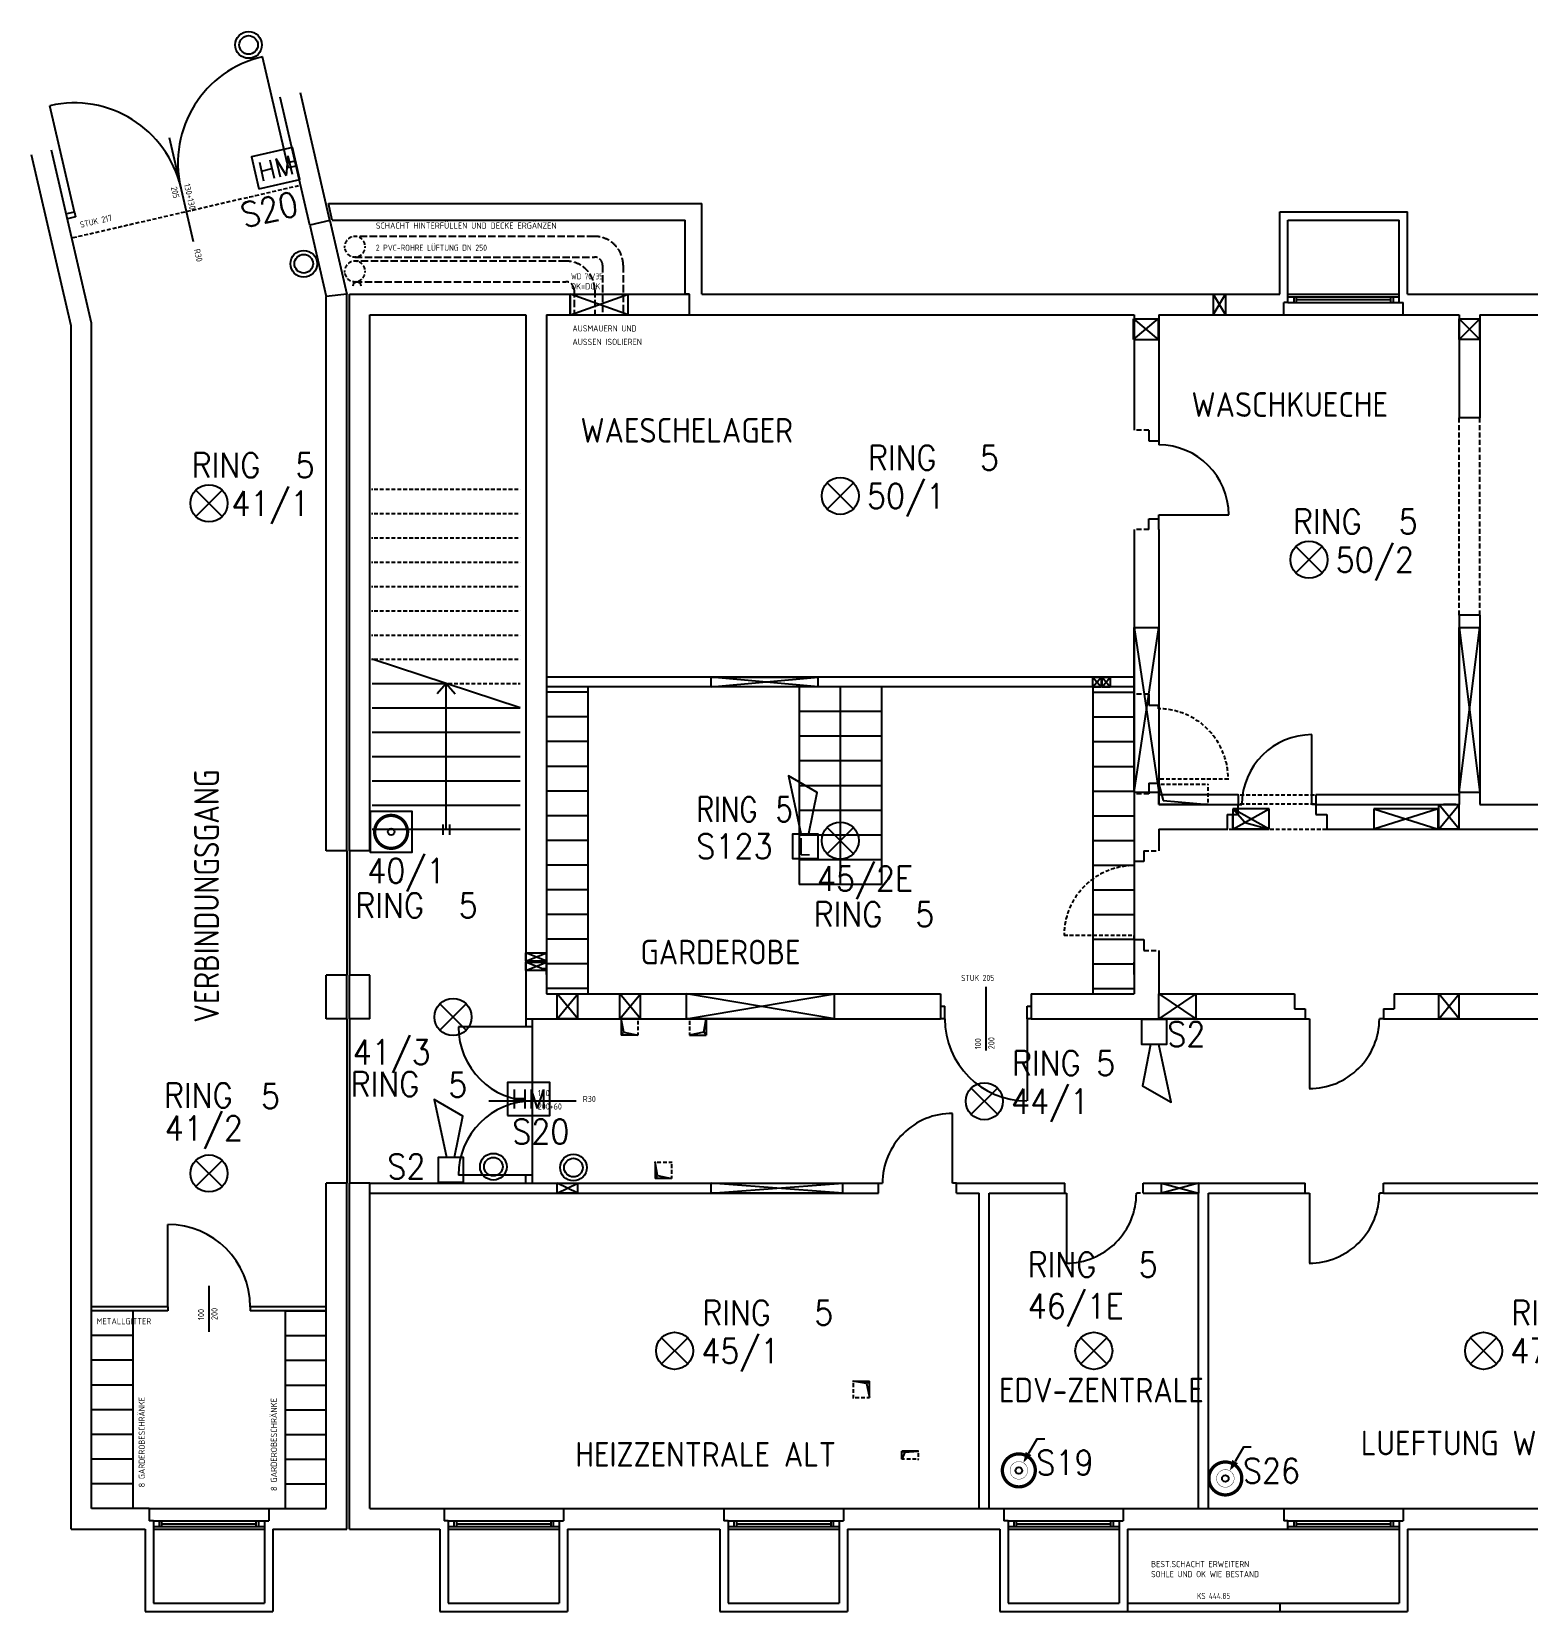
# Model space of a CAD drawing. Extents: x -386 to 10077, y -116 to 3208.
# Drawn here: x -386 to 1431, y -100 to 1819 of the extents above; entities that cross this region are included whole.
import ezdxf
from ezdxf.enums import TextEntityAlignment as Align

# ---------------------------------------------------------------- set-up
doc = ezdxf.new("R2010")
doc.units = 0
doc.header["$LTSCALE"] = 60
for name, pattern in [('X1$0$ACHSE', [0.115, 0, -0.04, 0.075, 0]), ('X1$0$STRICH_2_1MM', [0.15, 0.1, -0.05]), ('X1$0$STRICH_3_1MM_KANTEN', [0.2, 0.15, -0.05])]:
    doc.linetypes.add(name, pattern=pattern)
doc.layers.get('0').update_dxf_attribs({"linetype": 'CONTINUOUS'})
doc.layers.add('SECO-BRAND', color=240, linetype='CONTINUOUS')
doc.layers.add('SECO-BRAND_LOOP', color=81, linetype='CONTINUOUS')
doc.styles.add('ROMANS', font='romans.shx', dxfattribs={"width": 0.9})
doc.styles.add('SMALL', font='ISO.SHX', dxfattribs={"height": 12.5})

# ---------------------------------------------------------------- blocks, each defined once
blk = doc.blocks.new('SecoS-anschluss steuerung')
at = {"const_width": 0.4}
for points in [[(-0.02, 0, -1), (0.02, 0, 0.956007)], [(-0.02, 0, 1), (0.02, 0, -0.956007)]]:
    blk.add_lwpolyline(points, format="xyb", dxfattribs=at)
blk.add_lwpolyline([(0.055, 0.095, 0, 0.08, 0), (0.118, 0.205, 0.1, 0.1, 0)], format="xyseb")
blk.add_lwpolyline([(0.315, 0.379), (0.219, 0.379), (0.118, 0.205)])
at = {"const_width": 0.00445}
blk.add_lwpolyline([(-0.107, 0, 1), (0.107, 0, 1)], format="xyb", close=True, dxfattribs=at)
blk.add_circle((0, 0), 0.04)
at = {"style": 'ROMANS', "width": 0.9, "flags": 1}
for tag, p in [('PRODUKT_1', (-0.344, -0.029)), ('PRODUKT_2', (-0.344, -0.479)), ('TECHNIK', (-0.344, -0.931)), ('SECOPOS', (-0.344, -1.393))]:
    blk.add_attdef(tag, text='', height=0.3, dxfattribs=at).set_placement(p, align=Align.RIGHT)
at = {"color": 81, "style": 'ROMANS', "width": 0.9}
for tag, p in [('MELDERNUMMER', (0.33, -0.013)), ('LINE_1', (0.33, -0.461)), ('LINE_2', (0.33, -0.913)), ('ZUSATZTEXT', (0.33, -1.358))]:
    blk.add_attdef(tag, p, '', height=0.3, dxfattribs=at)
at = {"layer": 'SECO-BRAND_LOOP', "color": 7, "style": 'ROMANS', "width": 0.8}
for tag, p, flags in [('RING', (0.33, 0.436), 9), ('RINGNUMMER', (1.294, 0.436), 1)]:
    blk.add_attdef(tag, p, '', height=0.3, dxfattribs=dict(at, flags=flags))
blk = doc.blocks.new('SecoS-magnet')
blk.add_lwpolyline([(-0.256, -0.2), (0.256, -0.2), (0.256, 0.2), (-0.256, 0.2)], close=True)
at = {"color": 82, "style": 'ROMANS', "width": 0.95}
blk.add_text('HM', height=0.23, dxfattribs=at).set_placement((0, 0), align=Align.MIDDLE_CENTER)
at = {"style": 'ROMANS', "width": 0.9, "flags": 1}
for tag, p in [('PRODUKT_1', (-0.378, -0.146)), ('PRODUKT_2', (-0.378, -0.596)), ('TECHNIK', (-0.378, -1.049)), ('SECOPOS', (-0.378, -1.51))]:
    blk.add_attdef(tag, text='', height=0.3, dxfattribs=at).set_placement(p, align=Align.RIGHT)
at = {"color": 81, "style": 'ROMANS', "width": 0.9}
for tag, p in [('MELDERNUMMER', (0.278, -0.123)), ('LINE_1', (0.278, -0.572)), ('LINE_2', (0.278, -1.023)), ('ZUSATZTEXT', (0.278, -1.468))]:
    blk.add_attdef(tag, p, '', height=0.3, dxfattribs=at)
at = {"layer": 'SECO-BRAND_LOOP', "color": 7, "style": 'ROMANS', "width": 0.8}
for tag, p, flags in [('RING', (0.278, 0.325), 9), ('RINGNUMMER', (1.242, 0.325), 1)]:
    blk.add_attdef(tag, p, '', height=0.3, dxfattribs=dict(at, flags=flags))
blk = doc.blocks.new('SecoS-sirene')
blk.add_lwpolyline([(0.044, 0.307), (0.144, 0.807), (-0.206, 1.007), (-0.056, 0.307)])
blk.add_lwpolyline([(0.15, 0), (-0.15, 0), (-0.15, 0.306), (0.15, 0.306)], close=True)
at = {"style": 'ROMANS', "width": 0.9, "flags": 1}
for tag, p in [('PRODUKT_1', (-0.344, 0.022)), ('PRODUKT_2', (-0.344, -0.428)), ('TECHNIK', (-0.344, -0.88)), ('SECOPOS', (-0.344, -1.342))]:
    blk.add_attdef(tag, text='', height=0.3, dxfattribs=at).set_placement(p, align=Align.RIGHT)
at = {"color": 81, "style": 'ROMANS', "width": 0.9}
for tag, p in [('MELDERNUMMER', (0.33, 0.038)), ('LINE_1', (0.33, -0.41)), ('LINE_2', (0.33, -0.861)), ('ZUSATZTEXT', (0.33, -1.307))]:
    blk.add_attdef(tag, p, '', height=0.3, dxfattribs=at)
at = {"layer": 'SECO-BRAND_LOOP', "color": 7, "style": 'ROMANS', "width": 0.8}
for tag, p, flags in [('RING', (0.33, 0.487), 9), ('RINGNUMMER', (1.294, 0.487), 1)]:
    blk.add_attdef(tag, p, '', height=0.3, dxfattribs=dict(at, flags=flags))
blk = doc.blocks.new('SecoS-torschliesser')
for radius in [0.162, 0.113]:
    blk.add_circle((0, 0), radius)
at = {"style": 'ROMANS', "width": 0.9, "flags": 1}
for tag, p in [('PRODUKT_1', (-0.328, -0.13)), ('PRODUKT_2', (-0.328, -0.58)), ('TECHNIK', (-0.328, -1.033)), ('SECOPOS', (-0.328, -1.495))]:
    blk.add_attdef(tag, text='', height=0.3, dxfattribs=at).set_placement(p, align=Align.RIGHT)
at = {"color": 81, "style": 'ROMANS', "width": 0.9}
for tag, p in [('MELDERNUMMER', (0.195, -0.142)), ('LINE_1', (0.195, -0.59)), ('LINE_2', (0.195, -1.042)), ('ZUSATZTEXT', (0.195, -1.487))]:
    blk.add_attdef(tag, p, '', height=0.3, dxfattribs=at)
at = {"layer": 'SECO-BRAND_LOOP', "color": 7, "style": 'ROMANS', "width": 0.8}
for tag, p, flags in [('RING', (0.195, 0.307), 9), ('RINGNUMMER', (1.159, 0.307), 1)]:
    blk.add_attdef(tag, p, '', height=0.3, dxfattribs=dict(at, flags=flags))
blk = doc.blocks.new('SecoS-opt')
for p, q in [((0.159, 0.159), (-0.159, -0.159)), ((-0.159, 0.159), (0.159, -0.159))]:
    blk.add_line(p, q)
blk.add_circle((0, 0), 0.225)
at = {"style": 'ROMANS', "width": 0.9, "flags": 1}
for tag, p in [('PRODUKT_1', (-0.344, -0.147)), ('PRODUKT_2', (-0.344, -0.597)), ('TECHNIK', (-0.344, -1.049)), ('SECOPOS', (-0.344, -1.511))]:
    blk.add_attdef(tag, text='', height=0.3, dxfattribs=at).set_placement(p, align=Align.RIGHT)
at = {"color": 81, "style": 'ROMANS', "width": 0.9}
for tag, p in [('MELDERNUMMER', (0.33, -0.131)), ('LINE_1', (0.33, -0.989)), ('LINE_2', (0.33, -1.441)), ('ZUSATZTEXT', (0.33, -1.886))]:
    blk.add_attdef(tag, p, '', height=0.3, dxfattribs=at)
at = {"layer": 'SECO-BRAND_LOOP', "color": 7, "style": 'ROMANS', "width": 0.8, "flags": 8}
blk.add_attdef('RING', (0.33, -0.579), '', height=0.3, dxfattribs=at)
at = {"layer": 'SECO-BRAND_LOOP', "color": 7, "style": 'ROMANS', "width": 0.8}
blk.add_attdef('RINGNUMMER', (1.294, -0.579), '', height=0.3, dxfattribs=at)
blk = doc.blocks.new('SecoS-dkm')
blk.add_lwpolyline([(-0.25, 0.25), (0.25, 0.25), (0.25, -0.25), (-0.25, -0.25)], close=True)
at = {"const_width": 0.4}
for points in [[(-0.02, 0, -1), (0.02, 0, 0.956007)], [(-0.02, 0, 1), (0.02, 0, -0.956007)]]:
    blk.add_lwpolyline(points, format="xyb", dxfattribs=at)
blk.add_circle((0, 0), 0.04)
at = {"style": 'ROMANS', "width": 0.9, "flags": 1}
for tag, p in [('PRODUKT_1', (-0.344, -0.147)), ('PRODUKT_2', (-0.344, -0.597)), ('TECHNIK', (-0.344, -1.049)), ('SECOPOS', (-0.344, -1.511))]:
    blk.add_attdef(tag, text='', height=0.3, dxfattribs=at).set_placement(p, align=Align.RIGHT)
at = {"color": 81, "style": 'ROMANS', "width": 0.9}
for tag, p in [('MELDERNUMMER', (0.33, -0.131)), ('LINE_1', (0.33, -0.579)), ('LINE_2', (0.33, -1.031)), ('ZUSATZTEXT', (0.33, -1.476))]:
    blk.add_attdef(tag, p, '', height=0.3, dxfattribs=at)
at = {"layer": 'SECO-BRAND_LOOP', "color": 7, "style": 'ROMANS', "width": 0.8, "flags": 8}
blk.add_attdef('RING', (0.33, 0.317), '', height=0.3, dxfattribs=at)
at = {"layer": 'SECO-BRAND_LOOP', "color": 7, "style": 'ROMANS', "width": 0.8}
blk.add_attdef('RINGNUMMER', (1.294, 0.317), '', height=0.3, dxfattribs=at)
blk = doc.blocks.new('SecoS-sirene loop')
blk.add_lwpolyline([(0.044, 0.307), (0.144, 0.807), (-0.206, 1.007), (-0.056, 0.307)])
blk.add_lwpolyline([(0.15, 0), (-0.15, 0), (-0.15, 0.306), (0.15, 0.306)], close=True)
at = {"color": 82, "style": 'ROMANS'}
blk.add_text('L', height=0.2, dxfattribs=at).set_placement((-0.085, 0.051))
at = {"style": 'ROMANS', "width": 0.9, "flags": 1}
for tag, p in [('PRODUKT_1', (-0.344, 0.022)), ('PRODUKT_2', (-0.344, -0.428)), ('TECHNIK', (-0.344, -0.88)), ('SECOPOS', (-0.344, -1.342))]:
    blk.add_attdef(tag, text='', height=0.3, dxfattribs=at).set_placement(p, align=Align.RIGHT)
at = {"color": 81, "style": 'ROMANS', "width": 0.9}
for tag, p in [('MELDERNUMMER', (0.33, 0.038)), ('LINE_1', (0.33, -0.41)), ('LINE_2', (0.33, -0.861)), ('ZUSATZTEXT', (0.33, -1.307))]:
    blk.add_attdef(tag, p, '', height=0.3, dxfattribs=at)
at = {"layer": 'SECO-BRAND_LOOP', "color": 7, "style": 'ROMANS', "width": 0.8, "flags": 8}
blk.add_attdef('RING', (0.33, 0.487), '', height=0.3, dxfattribs=at)
at = {"layer": 'SECO-BRAND_LOOP', "color": 7, "style": 'ROMANS', "width": 0.8}
blk.add_attdef('RINGNUMMER', (1.294, 0.487), '', height=0.3, dxfattribs=at)

msp = doc.modelspace()

# ---------------------------------------------------------------- linework, layer by layer
at = {"color": 252, "linetype": 'Continuous'}
for p, q in [((-75.7, 1659.4), (-105.5, 1788.5)), ((-333.9, 1599.8), (-363.7, 1728.9)), ((-48.1, 1584), (-83.9, 1739.2)), ((-23.7, 1589.6), (-59.5, 1744.8)), ((-218.9, 1690.4), (-189.7, 1564.2)), ((-313, 1464.7), (-361.6, 1675.1)), ((-338, 1461.8), (-385.9, 1669.5)), ((-66, 1661.6), (-75.7, 1659.4)), ((-75.7, 1659.4), (-74.4, 1653.5)), ((-64.6, 1655.7), (-74.4, 1653.5)), ((-333.9, 1599.8), (-343.7, 1597.5)), ((-332.6, 1593.9), (-342.3, 1591.6)), ((-333.9, 1599.8), (-332.6, 1593.9)), ((-25.4, 1610), (428, 1610)), ((-20.8, 1590), (-25.4, 1610)), ((428, 1500), (428, 1610)), ((1130, 1600), (1285, 1600)), ((1130, 1500), (1130, 1600)), ((1285, 1500), (1285, 1600)), ((-23.7, 1589.6), (-48.1, 1584)), ((-48.1, 1584), (-28, 1497.2)), ((-23.7, 1589.6), (-3, 1500)), ((-20.8, 1590), (408, 1590)), ((408, 1500), (408, 1590)), ((1140, 1590), (1275, 1590)), ((1140, 1490), (1140, 1590)), ((1275, 1490), (1275, 1590)), ((-3, 1500), (-28, 1497.2)), ((-28, 824), (-28, 1497.2)), ((-3, 824), (-3, 1500)), ((0, 824), (0, 1500)), ((0, 1500), (268, 1500)), ((268, 1500), (413, 1500)), ((268, 1475), (268, 1500)), ((268.5, 1474.9), (338.5, 1499.9)), ((338.5, 1474.9), (268.5, 1499.9)), ((268.5, 1474.9), (268.5, 1499.9)), ((273, 1500), (408, 1500)), ((338.5, 1474.9), (338.5, 1499.9)), ((413, 1500), (408, 1500)), ((413, 1475), (413, 1500)), ((428, 1500), (1130, 1500)), ((1049.1, 1500), (1049.1, 1475)), ((1049.1, 1475), (1064.1, 1500)), ((1049.1, 1500), (1064.1, 1475)), ((1049.1, 1500), (1064.1, 1500)), ((1064.1, 1500), (1064.1, 1475)), ((1140, 1500), (1275, 1500)), ((1140, 1497), (1275, 1497)), ((1147, 1497), (1147, 1490)), ((1150, 1497), (1150, 1490)), ((1265, 1490), (1265, 1497)), ((1268, 1490), (1268, 1497)), ((1285, 1500), (1470, 1500)), ((1135, 1475), (1135, 1490)), ((1140, 1490), (1135, 1490)), ((1140, 1490), (1275, 1490)), ((1150, 1493.5), (1265, 1493.5)), ((1275, 1490), (1280, 1490)), ((1280, 1475), (1280, 1490)), ((-338, 0), (-338, 1461.8)), ((-313, 25), (-313, 1464.7)), ((25, 824), (25, 1475)), ((25, 1475), (214.5, 1475)), ((214.5, 1475), (214.5, 620)), ((239.5, 1475), (239.5, 650)), ((239.5, 1475), (268, 1475)), ((268, 1475), (413, 1475)), ((413, 1475), (953, 1475)), ((952.5, 1469.9), (982.5, 1469.9)), ((952.5, 1469.9), (982.5, 1444.9)), ((952.5, 1444.9), (982.5, 1469.9)), ((952.5, 1444.9), (952.5, 1469.9)), ((953, 1475), (953, 1335)), ((982.5, 1469.9), (982.5, 1444.9)), ((983, 1475), (983, 1335)), ((983, 1475), (1135, 1475)), ((1049.1, 1475), (1064.1, 1475)), ((1135, 1475), (1280, 1475)), ((1280, 1475), (1348, 1475)), ((1348, 1475), (1348, 1350)), ((1348, 1470), (1373, 1470)), ((1348, 1445), (1373, 1470)), ((1373, 1445), (1348, 1470)), ((1348, 1445), (1348, 1470)), ((1373, 1475), (1373, 1350)), ((1373, 1475), (1475, 1475)), ((1373, 1445), (1373, 1470)), ((952.5, 1444.9), (982.5, 1444.9)), ((1373, 1445), (1348, 1445)), ((1373, 1350), (1348, 1350)), ((971, 1335), (971, 1322)), ((983, 1335), (983, 1322)), ((971, 1322), (983, 1322)), ((983, 1322), (983, 1317)), ((983, 1232), (1068, 1232)), ((983, 1227), (983, 1232)), ((953, 1214), (953, 1014)), ((971, 1214), (971, 1227)), ((971, 1227), (983, 1227)), ((983, 1214), (983, 1227)), ((983, 1214), (983, 1014)), ((953, 1095), (983, 1095)), ((953, 1095), (983, 895)), ((953, 895), (983, 1095)), ((953, 895), (953, 1095)), ((983, 1095), (983, 895)), ((1348, 1110), (1348, 880)), ((1373, 1110), (1348, 1110)), ((1348, 895), (1348, 1095)), ((1348, 895), (1373, 1095)), ((1348, 1095), (1373, 895)), ((1348, 1095), (1373, 1095)), ((1373, 1110), (1373, 880)), ((1373, 1095), (1373, 895)), ((207.5, 997.5), (27.5, 1056.5)), ((27.5, 1027), (117.5, 1027)), ((117.5, 1027), (106.7, 1014.7)), ((117.5, 850), (117.5, 1027)), ((117.5, 1027), (128.3, 1014.7)), ((953, 1035), (239.5, 1035)), ((953, 1023), (239.5, 1023)), ((289.5, 1023), (289.5, 650)), ((439.3, 1035), (569.3, 1035)), ((569.3, 1023), (439.3, 1035)), ((439.3, 1023), (569.3, 1035)), ((439.3, 1023), (439.3, 1035)), ((569.3, 1023), (439.3, 1023)), ((546.2, 1023), (546.2, 783)), ((596.2, 1023), (546.2, 1023)), ((569.3, 1023), (569.3, 1035)), ((596.2, 1023), (596.2, 783)), ((646.2, 1023), (596.2, 1023)), ((646.2, 1023), (646.2, 783)), ((903, 1035), (913, 1023)), ((903, 1023), (913, 1035)), ((903, 1035), (913, 1035)), ((903, 1023), (903, 1035)), ((903, 1023), (903, 650)), ((903, 1023), (913, 1023)), ((913, 1035), (913, 1023)), ((914.1, 1023), (914.1, 1035)), ((914.1, 1023), (924.1, 1035)), ((914.1, 1035), (924.1, 1023)), ((914.1, 1035), (924.1, 1035)), ((914.1, 1023), (924.1, 1023)), ((924.1, 1035), (924.1, 1023)), ((953, 1023), (953, 650)), ((289.5, 1016.5), (239.5, 1016.5)), ((903, 1016.5), (953, 1016.5)), ((971, 1014), (971, 1001)), ((971, 1001), (983, 1001)), ((982.3, 1001.5), (982.3, 996.5)), ((983, 1014), (983, 1001)), ((27.5, 997.5), (207.5, 997.5)), ((289.5, 986.5), (239.5, 986.5)), ((596.2, 993), (546.2, 993)), ((646.2, 993), (596.2, 993)), ((903, 986.5), (953, 986.5)), ((27.5, 968), (207.5, 968)), ((596.2, 963), (546.2, 963)), ((646.2, 963), (596.2, 963)), ((1169, 880), (1169, 965)), ((289.5, 956.5), (239.5, 956.5)), ((903, 956.5), (953, 956.5)), ((27.5, 938.5), (207.5, 938.5)), ((289.5, 926.5), (239.5, 926.5)), ((596.2, 933), (546.2, 933)), ((646.2, 933), (596.2, 933)), ((903, 926.5), (953, 926.5)), ((27.5, 909), (207.5, 909)), ((596.2, 903), (546.2, 903)), ((646.2, 903), (596.2, 903)), ((971, 906), (971, 893)), ((971, 906), (983, 906)), ((982.3, 906.5), (982.3, 911.5)), ((983, 906), (983, 893)), ((983, 880), (983, 905)), ((983, 905), (988.5, 885)), ((289.5, 896.5), (239.5, 896.5)), ((903, 896.5), (953, 896.5)), ((953, 895), (983, 895)), ((953, 893), (953, 824)), ((983, 893), (983, 880)), ((1079.6, 892), (983, 892)), ((988.5, 885), (1043, 880)), ((1079.6, 892), (1079.6, 880)), ((1348, 892), (1174, 892)), ((1174, 892), (1174, 880)), ((1343.8, 892), (1328.8, 892)), ((1348, 895), (1373, 895)), ((27.5, 879.5), (207.5, 879.5)), ((289.5, 866.5), (239.5, 866.5)), ((596.2, 873), (546.2, 873)), ((646.2, 873), (596.2, 873)), ((903, 866.5), (953, 866.5)), ((983, 880), (1066, 880)), ((1043, 880), (983, 880)), ((1066, 880), (1079, 880)), ((1066, 868), (1079, 868)), ((1066, 868), (1066, 850)), ((1073, 875), (1073, 850)), ((1087.7, 858.3), (1073, 875)), ((1087.7, 858.3), (1073, 875)), ((1117, 875), (1073, 875)), ((1117, 850), (1073, 875)), ((1073, 850), (1117, 875)), ((1117, 875), (1073, 875)), ((1073, 875), (1073, 850)), ((1073, 875), (1073, 850)), ((1073, 851.7), (1073, 866.7)), ((1079, 880), (1079, 868)), ((1079, 880), (1084, 880)), ((1117, 850), (1117, 875)), ((1117, 850), (1117, 875)), ((1174, 880), (1169, 880)), ((1174, 880), (1174, 868)), ((1174, 880), (1187, 880)), ((1174, 868), (1187, 868)), ((1187, 880), (1348, 880)), ((1187, 868), (1187, 850)), ((1322.4, 875), (1244.4, 875)), ((1244.4, 875), (1322.4, 850)), ((1322.4, 875), (1244.4, 850)), ((1244.4, 875), (1244.4, 850)), ((1322.4, 850), (1322.4, 875)), ((1323, 850), (1323, 880)), ((1323, 850), (1348, 880)), ((1348, 850), (1323, 880)), ((1323, 880), (1348, 880)), ((1343.8, 880), (1328.8, 880)), ((1348, 850), (1348, 880)), ((1373, 880), (1689, 880)), ((27.5, 850), (207.5, 850)), ((113.4, 855.7), (113.4, 843.2)), ((121.6, 855.7), (121.6, 843.2)), ((983, 850), (1066, 850)), ((983, 850), (983, 824)), ((1073, 850), (1087.7, 858.3)), ((1073, 850), (1087.7, 858.3)), ((1073, 850), (1087.7, 858.3)), ((1117, 850), (1073, 850)), ((1073, 850), (1117, 850)), ((1073, 850), (1117, 850)), ((1087.7, 858.3), (1117, 850)), ((1087.7, 858.3), (1117, 850)), ((1187, 850), (1689, 850)), ((1244.4, 850), (1322.4, 850)), ((1348, 850), (1323, 850)), ((289.5, 836.5), (239.5, 836.5)), ((596.2, 843), (546.2, 843)), ((646.2, 843), (596.2, 843)), ((903, 836.5), (953, 836.5)), ((-3, 824), (-28, 824)), ((-3, 824), (-3, 673)), ((0, 824), (0, 673)), ((25, 824), (0, 824)), ((289.5, 806.5), (239.5, 806.5)), ((596.2, 813), (546.2, 813)), ((646.2, 813), (596.2, 813)), ((903, 806.5), (953, 806.5)), ((953, 824), (953, 811)), ((965, 811), (953, 811)), ((953, 811), (953, 806)), ((965, 824), (965, 811)), ((289.5, 776.5), (239.5, 776.5)), ((596.2, 783), (546.2, 783)), ((646.2, 783), (596.2, 783)), ((903, 776.5), (953, 776.5)), ((289.5, 746.5), (239.5, 746.5)), ((903, 746.5), (953, 746.5)), ((289.5, 716.5), (239.5, 716.5)), ((903, 716.5), (953, 716.5)), ((953, 716), (953, 721)), ((953, 716), (953, 703)), ((953, 716), (965, 716)), ((965, 716), (965, 703)), ((214.3, 699.8), (239.3, 699.8)), ((214.3, 689.8), (239.3, 699.8)), ((239.3, 689.8), (214.3, 699.8)), ((214.3, 689.8), (214.3, 699.8)), ((239.3, 689.8), (239.3, 699.8)), ((953, 703), (953, 650)), ((983, 703), (983, 650)), ((-3, 673), (-28, 673)), ((-28, 620), (-28, 673)), ((-3, 620), (-3, 673)), ((25, 673), (0, 673)), ((0, 620), (0, 673)), ((25, 620), (25, 673)), ((239.3, 689.8), (214.3, 689.8)), ((214.3, 688.6), (239.3, 688.6)), ((214.3, 678.6), (239.3, 688.6)), ((239.3, 678.6), (214.3, 688.6)), ((214.3, 678.6), (214.3, 688.6)), ((239.3, 678.6), (214.3, 678.6)), ((234.6, 681.1), (239.5, 681.1)), ((239.3, 678.6), (239.3, 688.6)), ((239.5, 673.6), (239.5, 688.6)), ((289.5, 686.5), (239.5, 686.5)), ((903, 686.5), (953, 686.5)), ((953, 673.6), (953, 688.6)), ((289.5, 656.5), (239.5, 656.5)), ((773.1, 658.5), (773.1, 581.5)), ((903, 656.5), (953, 656.5)), ((239.5, 650), (718.1, 650)), ((252.5, 650), (277.5, 650)), ((252.5, 620), (252.5, 650)), ((277.5, 620), (252.5, 650)), ((252.5, 620), (277.5, 650)), ((277.5, 620), (277.5, 650)), ((328.5, 650), (353.5, 650)), ((353.5, 620), (328.5, 650)), ((328.5, 620), (353.5, 650)), ((328.5, 620), (328.5, 650)), ((353.5, 620), (353.5, 650)), ((409.3, 650), (589.3, 650)), ((589.3, 620), (409.3, 650)), ((409.3, 620), (589.3, 650)), ((409.3, 620), (409.3, 650)), ((589.3, 620), (589.3, 650)), ((718.1, 650), (718.1, 620)), ((718.1, 635), (723.1, 635)), ((723.1, 620), (723.1, 635)), ((823.1, 620), (823.1, 635)), ((823.1, 635), (828.1, 635)), ((828.1, 650), (953, 650)), ((828.1, 650), (828.1, 620)), ((983, 650), (1148, 650)), ((983, 650), (1028, 650)), ((1028, 650), (983, 620)), ((983, 650), (1028, 620)), ((983, 620), (983, 650)), ((1028, 650), (1028, 620)), ((1148, 650), (1148, 632)), ((1269, 650), (3780, 650)), ((1269, 650), (1269, 632)), ((1323, 620), (1323, 650)), ((1323, 620), (1348, 650)), ((1348, 620), (1323, 650)), ((1323, 650), (1348, 650)), ((1348, 620), (1348, 650)), ((-3, 620), (-28, 620)), ((-3, 620), (-3, 420)), ((0, 620), (0, 420)), ((25, 620), (0, 620)), ((214.5, 620), (718.1, 620)), ((214.5, 620), (214.5, 610)), ((222.5, 420), (222.5, 620)), ((277.5, 620), (252.5, 620)), ((353.5, 620), (328.5, 620)), ((333.2, 603.6), (330.2, 620)), ((330.2, 620), (330.2, 600)), ((330.2, 620), (350.3, 620)), ((589.3, 620), (409.3, 620)), ((433.3, 619.9), (413.3, 619.9)), ((430.4, 603.5), (433.3, 619.9)), ((433.3, 619.9), (433.3, 599.9)), ((723.1, 620), (718.1, 620)), ((823.1, 620), (823.1, 520)), ((828.1, 620), (823.1, 620)), ((828.1, 620), (1148, 620)), ((1028, 620), (983, 620)), ((1148, 632), (1161, 632)), ((1148, 620), (1161, 620)), ((1161, 632), (1161, 620)), ((1161, 620), (1166, 620)), ((1166, 620), (1166, 535)), ((1256, 620), (1251, 620)), ((1256, 632), (1269, 632)), ((1256, 632), (1256, 620)), ((1256, 620), (1269, 620)), ((1269, 620), (3780, 620)), ((1348, 620), (1323, 620)), ((222.5, 610), (132.5, 610)), ((330.2, 600), (333.2, 603.6)), ((330.2, 600), (333.2, 603.6)), ((350.3, 600), (330.2, 600)), ((350.3, 600), (330.2, 600)), ((333.2, 603.6), (350.3, 600)), ((430.4, 603.5), (413.3, 599.9)), ((413.3, 599.9), (433.3, 599.9)), ((413.3, 599.9), (433.3, 599.9)), ((433.3, 599.9), (430.4, 603.5)), ((433.3, 599.9), (430.4, 603.5)), ((169.4, 520), (275.6, 520)), ((732.5, 420), (732.5, 505)), ((374.3, 429.4), (371.4, 445.8)), ((371.4, 445.8), (371.4, 425.8)), ((222.5, 430), (132.5, 430)), ((214.5, 420), (214.5, 430)), ((371.4, 425.8), (374.3, 429.4)), ((371.4, 425.8), (374.3, 429.4)), ((391.4, 425.8), (371.4, 425.8)), ((391.4, 425.8), (371.4, 425.8)), ((374.3, 429.4), (391.4, 425.8)), ((-28, 25), (-28, 420)), ((-3, 420), (-28, 420)), ((-3, 0), (-3, 420)), ((0, 0), (0, 420)), ((25, 420), (0, 420)), ((25, 420), (642.5, 420)), ((25, 25), (25, 420)), ((25, 408), (642.5, 408)), ((252.3, 408), (252.3, 420)), ((252.3, 420), (277.3, 420)), ((252.3, 408), (277.3, 420)), ((277.3, 408), (252.3, 420)), ((277.3, 408), (252.3, 408)), ((277.3, 408), (277.3, 420)), ((439.3, 420), (599.3, 420)), ((599.3, 408), (439.3, 420)), ((439.3, 408), (599.3, 420)), ((439.3, 408), (439.3, 420)), ((599.3, 408), (439.3, 408)), ((599.3, 408), (599.3, 420)), ((642.5, 408), (642.5, 420)), ((642.5, 420), (647.5, 420)), ((737.5, 420), (732.5, 420)), ((737.5, 420), (869, 420)), ((737.5, 408), (737.5, 420)), ((737.5, 408), (765, 408)), ((765, 25), (765, 408)), ((777, 25), (777, 408)), ((777, 408), (869, 408)), ((865.9, 408.1), (870.9, 408.1)), ((869, 408), (869, 420)), ((870.9, 408.1), (870.9, 323.1)), ((960.9, 408.1), (955.9, 408.1)), ((964, 420), (1161, 420)), ((964, 408), (964, 420)), ((964, 408), (1031.5, 408)), ((986.5, 420), (1031.5, 420)), ((1031.5, 420), (986.5, 408)), ((986.5, 420), (1031.5, 408)), ((986.5, 408), (986.5, 420)), ((1031.5, 408), (986.5, 408)), ((1031.5, 420), (1031.5, 408)), ((1031.5, 25), (1031.5, 408)), ((1043.5, 25), (1043.5, 408)), ((1043.5, 408), (1161, 408)), ((1161, 408), (1161, 420)), ((1161, 408), (1166, 408)), ((1166, 408), (1166, 323)), ((1256, 408), (1251, 408)), ((1256, 420), (1841, 420)), ((1256, 408), (1256, 420)), ((1256, 408), (1711.5, 408)), ((-220.5, 270), (-220.5, 370)), ((-170.5, 295.6), (-170.5, 239.4)), ((-220.5, 270), (-313, 270)), ((-220.5, 270), (-220.5, 265)), ((-28, 270), (-120.5, 270)), ((-120.5, 270), (-120.5, 265)), ((-263, 265), (-313, 265)), ((-220.5, 265), (-313, 265)), ((-263, 265), (-263, 25)), ((-28, 265), (-120.5, 265)), ((-78, 265), (-78, 25)), ((-78, 265), (-28, 265)), ((-78, 265), (-28, 265)), ((-263, 235), (-313, 235)), ((-78, 235), (-28, 235)), ((-263, 205), (-313, 205)), ((-78, 205), (-28, 205)), ((-263, 175), (-313, 175)), ((-78, 175), (-28, 175)), ((628.2, 176.8), (611.8, 179.7)), ((611.8, 179.7), (631.8, 179.7)), ((631.8, 179.7), (628.2, 176.8)), ((631.8, 179.7), (628.2, 176.8)), ((628.2, 176.8), (631.8, 159.7)), ((631.8, 159.7), (631.8, 179.7)), ((631.8, 159.7), (631.8, 179.7)), ((-263, 145), (-313, 145)), ((-78, 145), (-28, 145)), ((-263, 115), (-313, 115)), ((-78, 115), (-28, 115)), ((-263, 85), (-313, 85)), ((-78, 85), (-28, 85)), ((671, 84.8), (671, 94.8)), ((671, 84.8), (671, 94.8)), ((671, 94.8), (674.6, 93.4)), ((671, 94.8), (674.6, 93.4)), ((691, 94.8), (671, 94.8)), ((674.6, 93.4), (671, 84.8)), ((674.6, 93.4), (691, 94.8)), ((-263, 55), (-313, 55)), ((-78, 55), (-28, 55)), ((-243, 25), (-313, 25)), ((-243, 25), (-98, 25)), ((-243, 25), (-243, 10)), ((-98, 25), (-28, 25)), ((-98, 25), (-98, 10)), ((25, 25), (115, 25)), ((115, 25), (260, 25)), ((115, 25), (115, 10)), ((260, 25), (455, 25)), ((260, 25), (260, 10)), ((455, 25), (600, 25)), ((455, 25), (455, 10)), ((600, 25), (795, 25)), ((600, 25), (600, 10)), ((795, 25), (940, 25)), ((795, 25), (795, 10)), ((940, 25), (1135, 25)), ((940, 25), (940, 10)), ((1135, 25), (1280, 25)), ((1135, 25), (1135, 10)), ((1280, 25), (1475, 25)), ((1280, 25), (1280, 10)), ((-338, 0), (-248, 0)), ((-248, 0), (-248, -100)), ((-238, 10), (-243, 10)), ((-238, 10), (-238, -90)), ((-238, 10), (-103, 10)), ((-238, 3), (-103, 3)), ((-238, 0), (-103, 0)), ((-231, 10), (-231, 3)), ((-228, 10), (-228, 3)), ((-228, 6.5), (-113, 6.5)), ((-113, 3), (-113, 10)), ((-110, 3), (-110, 10)), ((-103, 10), (-103, -90)), ((-103, 10), (-98, 10)), ((-93, 0), (-3, 0)), ((-93, 0), (-93, -100)), ((0, 0), (110, 0)), ((110, 0), (110, -100)), ((120, 10), (115, 10)), ((120, 10), (120, -90)), ((120, 10), (255, 10)), ((120, 3), (255, 3)), ((120, 0), (255, 0)), ((127, 10), (127, 3)), ((130, 10), (130, 3)), ((130, 6.5), (245, 6.5)), ((245, 3), (245, 10)), ((248, 3), (248, 10)), ((255, 10), (255, -90)), ((255, 10), (260, 10)), ((265, 0), (450, 0)), ((265, 0), (265, -100)), ((450, 0), (450, -100)), ((460, 10), (455, 10)), ((460, 10), (595, 10)), ((460, 10), (460, -90)), ((460, 3), (595, 3)), ((460, 0), (595, 0)), ((467, 10), (467, 3)), ((470, 10), (470, 3)), ((470, 6.5), (585, 6.5)), ((585, 3), (585, 10)), ((588, 3), (588, 10)), ((595, 10), (595, -90)), ((595, 10), (600, 10)), ((605, 0), (790, 0)), ((605, 0), (605, -100)), ((790, 0), (790, -100)), ((800, 10), (795, 10)), ((800, 10), (800, -90)), ((800, 10), (935, 10)), ((800, 3), (935, 3)), ((800, 0), (935, 0)), ((807, 10), (807, 3)), ((810, 10), (810, 3)), ((810, 6.5), (925, 6.5)), ((925, 3), (925, 10)), ((928, 3), (928, 10)), ((935, 10), (935, -90)), ((935, 10), (940, 10)), ((945, 0), (1140, 0)), ((945, 0), (945, -100)), ((1140, 10), (1135, 10)), ((1140, 0), (1140, 10)), ((1140, 10), (1275, 10)), ((1140, 3), (1275, 3)), ((1140, 0), (1275, 0)), ((1147, 10), (1147, 3)), ((1150, 10), (1150, 3)), ((1150, 6.5), (1265, 6.5)), ((1265, 3), (1265, 10)), ((1268, 3), (1268, 10)), ((1275, 10), (1275, -90)), ((1275, 10), (1280, 10)), ((1285, 0), (1470, 0)), ((1285, 0), (1285, -100)), ((-238, -90), (-103, -90)), ((120, -90), (255, -90)), ((460, -90), (595, -90)), ((800, -90), (935, -90)), ((945, -90), (1130, -90)), ((1130, -90), (1275, -90)), ((1130, -90), (1130, -100)), ((-248, -100), (-93, -100)), ((110, -100), (265, -100)), ((450, -100), (605, -100)), ((790, -100), (945, -100)), ((945, -100), (1130, -100)), ((1130, -100), (1285, -100))]:
    msp.add_line(p, q, dxfattribs=at)
at = {"color": 252, "linetype": 'X1$0$ACHSE'}
for p, q in [((-59.2, 1632.2), (-336.9, 1568.1)), ((27.5, 1263), (207.5, 1263)), ((27.5, 1233.5), (207.5, 1233.5)), ((27.5, 1204), (207.5, 1204)), ((27.5, 1174.5), (207.5, 1174.5)), ((27.5, 1145), (207.5, 1145)), ((27.5, 1115.5), (207.5, 1115.5)), ((27.5, 1086), (207.5, 1086)), ((27.5, 1056.5), (207.5, 1056.5)), ((117.5, 1027), (207.5, 1027)), ((982.3, 911.5), (1067.3, 911.5)), ((983, 905), (1043, 905)), ((1043, 880), (1043, 905)), ((1079.6, 892), (1174, 892)), ((1079.6, 881.1), (1174, 881.1)), ((1066, 850), (1187, 850)), ((953, 721), (868, 721)), ((350.3, 620), (350.3, 600)), ((413.3, 619.9), (413.3, 599.9)), ((371.4, 445.8), (391.4, 445.8)), ((391.4, 445.8), (391.4, 425.8)), ((611.8, 179.7), (611.8, 159.7)), ((611.8, 159.7), (631.8, 159.7)), ((691, 84.8), (671, 84.8)), ((691, 94.8), (691, 84.8))]:
    msp.add_line(p, q, dxfattribs=at)
at = {"color": 252, "linetype": 'X1$0$STRICH_3_1MM_KANTEN'}
for p, q in [((297.6, 1570.2), (6.7, 1570.2)), ((6.7, 1545.2), (297.6, 1545.2)), ((263, 1540.2), (6.7, 1540.2)), ((307.6, 1535.2), (307.6, 1475)), ((332.6, 1535.2), (332.6, 1475)), ((6.7, 1515.2), (263, 1515.2)), ((273, 1505.2), (273, 1475)), ((298, 1505.2), (298, 1475))]:
    msp.add_line(p, q, dxfattribs=at)
at = {"color": 252, "linetype": 'X1$0$STRICH_2_1MM'}
for p, q in [((1348, 1110), (1348, 1350)), ((1373, 1110), (1373, 1350)), ((971, 1335), (953, 1335)), ((971, 1214), (953, 1214)), ((971, 1014), (953, 1014)), ((971, 893), (953, 893)), ((965, 824), (983, 824)), ((965, 703), (983, 703))]:
    msp.add_line(p, q, dxfattribs=at)
at = {"color": 252, "linetype": 'Continuous'}
for centre, radius, start, end in [((-75.7, 1659.4), 132.5, 103, 193), ((-333.9, 1599.8), 132.5, 13, 103), ((9.2, 1509.7), 5, 0, 180), ((983, 1232), 85, 0, 90), ((1169, 880), 85, 90, 180), ((823.1, 620), 100, 180, 269.7692), ((1166, 620), 85, 269.8583, 0), ((222.5, 610), 90, 180, 270), ((222.5, 430), 90, 90, 180), ((732.5, 420), 85, 89.8583, 180), ((870.9, 408.1), 85, 269.8583, 0), ((1166, 408), 85, 269.8583, 0), ((-220.5, 270), 100, 0, 90)]:
    msp.add_arc(centre, radius, start, end, dxfattribs=at)
at = {"color": 252, "linetype": 'X1$0$ACHSE'}
for centre, radius, start, end in [((6.7, 1557.7), 12.5, 0, 180), ((6.7, 1557.7), 12.5, 180, 0), ((6.7, 1527.7), 12.5, 0, 180), ((6.7, 1527.7), 12.5, 180, 0), ((982.3, 911.5), 85, 0, 90), ((953, 721), 85, 90, 180)]:
    msp.add_arc(centre, radius, start, end, dxfattribs=at)
at = {"color": 252, "linetype": 'X1$0$STRICH_3_1MM_KANTEN'}
for centre, radius in [((297.6, 1535.2), 35), ((263, 1505.2), 35), ((297.6, 1535.2), 10), ((263, 1505.2), 10)]:
    msp.add_arc(centre, radius, 0, 90, dxfattribs=at)

# ---------------------------------------------------------------- block references
at = {"layer": 'SECO-BRAND', "xscale": 100, "yscale": 100, "zscale": 100}
for p in [(-122.4, 1802.8, 140), (-55.4, 1537, 140), (174.9, 440.2, 140), (272.1, 439.1, 140)]:
    msp.add_blockref('SecoS-torschliesser', p, dxfattribs=at)
at = {"layer": 'SECO-BRAND'}
ref = msp.add_blockref('SecoS-magnet', (-89.4, 1653.1), dxfattribs=dict(at, xscale=100, yscale=100, zscale=100, rotation=12.89312913126815))
ref.add_attrib('MELDERNUMMER', 'S20', (-127.7, 1580.6), dxfattribs={"layer": '0', "color": 81, "height": 30, "rotation": 12.8931, "style": 'ROMANS', "width": 0.9})
ref = msp.add_blockref('SecoS-opt', (-170.5, 1246, 280), dxfattribs=dict(at, xscale=100, yscale=100, zscale=100))
ref.add_attrib('MELDERNUMMER', '41/1', (-143.3, 1230.9, -27720), dxfattribs={"layer": '0', "color": 81, "height": 30, "style": 'ROMANS', "width": 0.9})
ref.add_attrib('RINGNUMMER', '5', (-65.4, 1277.3, -27720), dxfattribs={"layer": 'SECO-BRAND_LOOP', "color": 7, "height": 30, "style": 'ROMANS', "width": 0.9})
ref.add_attrib('RING', 'RING', (-191.5, 1277.3, -27720), dxfattribs={"layer": 'SECO-BRAND_LOOP', "color": 7, "height": 30, "style": 'ROMANS', "width": 0.9, "flags": 8})
ref = msp.add_blockref('SecoS-opt', (596.2, 1255, 280), dxfattribs=dict(at, xscale=100, yscale=100, zscale=100))
ref.add_attrib('MELDERNUMMER', '50/1', (628.7, 1239.9, -27720), dxfattribs={"layer": '0', "color": 81, "height": 30, "style": 'ROMANS', "width": 0.9})
ref.add_attrib('RINGNUMMER', '5', (765.8, 1286.3, -27720), dxfattribs={"layer": 'SECO-BRAND_LOOP', "color": 7, "height": 30, "style": 'ROMANS', "width": 0.9})
ref.add_attrib('RING', 'RING', (629.8, 1286.3, -27720), dxfattribs={"layer": 'SECO-BRAND_LOOP', "color": 7, "height": 30, "style": 'ROMANS', "width": 0.9, "flags": 8})
ref = msp.add_blockref('SecoS-opt', (1165.5, 1177.5), dxfattribs=dict(at, xscale=100, yscale=100, zscale=100))
ref.add_attrib('MELDERNUMMER', '50/2', (1198, 1162.4), dxfattribs={"layer": '0', "color": 81, "height": 30, "style": 'ROMANS', "width": 0.9})
ref.add_attrib('RINGNUMMER', '5', (1274.5, 1208.8), dxfattribs={"layer": 'SECO-BRAND_LOOP', "color": 7, "height": 30, "style": 'ROMANS', "width": 0.9})
ref.add_attrib('RING', 'RING', (1146.1, 1208.8), dxfattribs={"layer": 'SECO-BRAND_LOOP', "color": 7, "height": 30, "style": 'ROMANS', "width": 0.9, "flags": 8})
ref = msp.add_blockref('SecoS-sirene loop', (553.8, 814.1), dxfattribs=dict(at, xscale=100, yscale=100, zscale=100))
ref.add_attrib('MELDERNUMMER', 'S123', (421.4, 814.5), dxfattribs={"layer": '0', "color": 81, "height": 30, "style": 'ROMANS', "width": 0.9})
ref.add_attrib('RING', 'RING', (421.4, 859.3), dxfattribs={"layer": 'SECO-BRAND_LOOP', "color": 7, "height": 30, "style": 'ROMANS', "width": 0.8, "flags": 8})
ref.add_attrib('RINGNUMMER', '5', (517.8, 859.3), dxfattribs={"layer": 'SECO-BRAND_LOOP', "color": 7, "height": 30, "style": 'ROMANS', "width": 0.8})
ref = msp.add_blockref('SecoS-dkm', (50.7, 846.9, 140), dxfattribs=dict(at, xscale=100, yscale=100, zscale=100))
ref.add_attrib('MELDERNUMMER', '40/1', (21.7, 784.6, -13860), dxfattribs={"layer": '0', "color": 81, "height": 30, "style": 'ROMANS', "width": 0.9})
ref.add_attrib('RINGNUMMER', '5', (132.8, 742.5, -13860), dxfattribs={"layer": 'SECO-BRAND_LOOP', "color": 7, "height": 30, "style": 'ROMANS', "width": 0.9})
ref.add_attrib('RING', 'RING', (7.4, 742.5, -13860), dxfattribs={"layer": 'SECO-BRAND_LOOP', "color": 7, "height": 30, "style": 'ROMANS', "width": 0.9, "flags": 8})
ref = msp.add_blockref('SecoS-opt', (596.2, 836.2), dxfattribs=dict(at, xscale=100, yscale=100, zscale=100))
ref.add_attrib('MELDERNUMMER', '45/2E', (567.8, 775.1), dxfattribs={"layer": '0', "color": 81, "height": 30, "style": 'ROMANS', "width": 0.9})
ref.add_attrib('RINGNUMMER', '5', (687.3, 731.8), dxfattribs={"layer": 'SECO-BRAND_LOOP', "color": 7, "height": 30, "style": 'ROMANS', "width": 0.9})
ref.add_attrib('RING', 'RING', (564, 731.8), dxfattribs={"layer": 'SECO-BRAND_LOOP', "color": 7, "height": 30, "style": 'ROMANS', "width": 0.9, "flags": 8})
ref = msp.add_blockref('SecoS-opt', (125.9, 622, 280), dxfattribs=dict(at, xscale=100, yscale=100, zscale=100))
ref.add_attrib('MELDERNUMMER', '41/3', (4, 564.4, -27720), dxfattribs={"layer": '0', "color": 81, "height": 30, "style": 'ROMANS', "width": 0.9})
ref.add_attrib('RINGNUMMER', '5', (120.1, 524.7, -27720), dxfattribs={"layer": 'SECO-BRAND_LOOP', "color": 7, "height": 30, "style": 'ROMANS', "width": 0.9})
ref.add_attrib('RING', 'RING', (1.5, 525.5, -27720), dxfattribs={"layer": 'SECO-BRAND_LOOP', "color": 7, "height": 30, "style": 'ROMANS', "width": 0.9, "flags": 8})
ref = msp.add_blockref('SecoS-sirene', (977.6, 619.2), dxfattribs=dict(at, xscale=100, yscale=100, zscale=100, rotation=180))
ref.add_attrib('MELDERNUMMER', 'S2', (993.3, 586.2), dxfattribs={"layer": '0', "color": 81, "height": 30, "style": 'ROMANS', "width": 0.9})
ref = msp.add_blockref('SecoS-opt', (771.2, 519.7, 280), dxfattribs=dict(at, xscale=100, yscale=100, zscale=100))
ref.add_attrib('MELDERNUMMER', '44/1', (803.7, 504.6, -27720), dxfattribs={"layer": '0', "color": 81, "height": 30, "style": 'ROMANS', "width": 0.9})
ref.add_attrib('RINGNUMMER', '5', (907, 551, -27720), dxfattribs={"layer": 'SECO-BRAND_LOOP', "color": 7, "height": 30, "style": 'ROMANS', "width": 0.9})
ref.add_attrib('RING', 'RING', (804.8, 551, -27720), dxfattribs={"layer": 'SECO-BRAND_LOOP', "color": 7, "height": 30, "style": 'ROMANS', "width": 0.9, "flags": 8})
ref = msp.add_blockref('SecoS-opt', (-170.5, 432, 280), dxfattribs=dict(at, xscale=100, yscale=100, zscale=100))
ref.add_attrib('MELDERNUMMER', '41/2', (-224.2, 471.9, -27720), dxfattribs={"layer": '0', "color": 81, "height": 30, "style": 'ROMANS', "width": 0.9})
ref.add_attrib('RINGNUMMER', '5', (-107.3, 510.9, -27720), dxfattribs={"layer": 'SECO-BRAND_LOOP', "color": 7, "height": 30, "style": 'ROMANS', "width": 0.9})
ref.add_attrib('RING', 'RING', (-225, 511.7, -27720), dxfattribs={"layer": 'SECO-BRAND_LOOP', "color": 7, "height": 30, "style": 'ROMANS', "width": 0.9, "flags": 8})
ref = msp.add_blockref('SecoS-magnet', (217.8, 522.3), dxfattribs=dict(at, xscale=100, yscale=100, zscale=100))
ref.add_attrib('MELDERNUMMER', 'S20', (197.8, 467.8), dxfattribs={"layer": '0', "color": 81, "height": 30, "style": 'ROMANS', "width": 0.9})
ref = msp.add_blockref('SecoS-sirene', (123.4, 421), dxfattribs=dict(at, xscale=100, yscale=100, zscale=100))
ref.add_attrib('MELDERNUMMER', 'S2', (46.1, 425.5), dxfattribs={"layer": '0', "color": 81, "height": 30, "style": 'ROMANS', "width": 0.9})
ref = msp.add_blockref('SecoS-opt', (904.2, 216.5, 280), dxfattribs=dict(at, xscale=100, yscale=100, zscale=100))
ref.add_attrib('MELDERNUMMER', '46/1E', (823.8, 255.9, -27720), dxfattribs={"layer": '0', "color": 81, "height": 30, "style": 'ROMANS', "width": 0.9})
ref.add_attrib('RINGNUMMER', '5', (958.7, 306.2, -27720), dxfattribs={"layer": 'SECO-BRAND_LOOP', "color": 7, "height": 30, "style": 'ROMANS', "width": 0.9})
ref.add_attrib('RING', 'RING', (823.8, 306.2, -27720), dxfattribs={"layer": 'SECO-BRAND_LOOP', "color": 7, "height": 30, "style": 'ROMANS', "width": 0.9, "flags": 8})
ref = msp.add_blockref('SecoS-opt', (395, 216.5), dxfattribs=dict(at, xscale=100, yscale=100, zscale=100))
ref.add_attrib('MELDERNUMMER', '45/1', (427.5, 201.4), dxfattribs={"layer": '0', "color": 81, "height": 30, "style": 'ROMANS', "width": 0.9})
ref.add_attrib('RINGNUMMER', '5', (564.6, 247.8), dxfattribs={"layer": 'SECO-BRAND_LOOP', "color": 7, "height": 30, "style": 'ROMANS', "width": 0.9})
ref.add_attrib('RING', 'RING', (428.6, 247.8), dxfattribs={"layer": 'SECO-BRAND_LOOP', "color": 7, "height": 30, "style": 'ROMANS', "width": 0.9, "flags": 8})
ref = msp.add_blockref('SecoS-opt', (1377.5, 216.5, 280), dxfattribs=dict(at, xscale=100, yscale=100, zscale=100))
ref.add_attrib('MELDERNUMMER', '47/1', (1410, 201.4, -27720), dxfattribs={"layer": '0', "color": 81, "height": 30, "style": 'ROMANS', "width": 0.9})
ref.add_attrib('RINGNUMMER', '5', (1547.1, 247.8, -27720), dxfattribs={"layer": 'SECO-BRAND_LOOP', "color": 7, "height": 30, "style": 'ROMANS', "width": 0.9})
ref.add_attrib('RING', 'RING', (1411.1, 247.8, -27720), dxfattribs={"layer": 'SECO-BRAND_LOOP', "color": 7, "height": 30, "style": 'ROMANS', "width": 0.9, "flags": 8})
ref = msp.add_blockref('SecoS-anschluss steuerung', (813.1, 71.3), dxfattribs=dict(at, xscale=100, yscale=100, zscale=100))
ref.add_attrib('MELDERNUMMER', 'S19', (834.4, 65.7), dxfattribs={"layer": '0', "color": 81, "height": 30, "style": 'ROMANS', "width": 0.9})
ref = msp.add_blockref('SecoS-anschluss steuerung', (1063.9, 61.5), dxfattribs=dict(at, xscale=100, yscale=100, zscale=100))
ref.add_attrib('MELDERNUMMER', 'S26', (1085.2, 55.8), dxfattribs={"layer": '0', "color": 81, "height": 30, "style": 'ROMANS', "width": 0.9})

# ---------------------------------------------------------------- texts
at = {"color": 252, "style": 'SMALL'}
for s, height, rotation, width, p in [('130+130', 7.5, 283, 0.904762, (-193.7, 1635.1)), ('205', 7.5, 283, 0.816807, (-209.5, 1631.4)), ('STUK 217', 7.5, 13, 0.823603, (-327.9, 1587.9)), ('R30', 7.5, 283, 0.897479, (-181.6, 1555.9)), ('VERBINDUNGSGANG', 30, 90, 0.939048, (-188.4, 615)), ('100', 7.5, 90, 0.991837, (759.7, 582.8)), ('200', 7.5, 90, 0.867857, (776, 582.8)), ('100', 7.5, 90, 0.991837, (-183.9, 253.9)), ('200', 7.5, 90, 0.867857, (-167.6, 253.9)), (' 8 GARDEROBESCHRÄNKE', 7.5, 90, 0.897143, (-255.9, 46.2)), ('8 GARDEROBESCHRÄNKE', 7.5, 90, 0.924812, (-95.4, 46.2))]:
    msp.add_text(s, height=height, rotation=rotation, dxfattribs=dict(at, width=width)).set_placement(p, align=Align.TOP_LEFT)
for s, height, width, p in [('SCHACHT HINTERFÜLLEN UND DECKE ERGÄNZEN', 7.5, 0.874877, (32.1, 1587.1)), ('2 PVC-ROHRE LÜFTUNG DN 250', 7.5, 0.813467, (32.1, 1560.2)), ('WD 70/35', 7.5, 0.759184, (269.2, 1525.5)), ('OK=DUK', 7.5, 0.947619, (269.2, 1513.3)), ('AUSMAUERN UND', 7.5, 0.934066, (270.9, 1462.2)), ('AUSSEN ISOLIEREN', 7.5, 0.86646, (270.9, 1445.9)), ('WASCHKUECHE', 30, 0.974026, (1022.8, 1381)), ('WAESCHELAGER', 30, 0.974026, (280.7, 1349.7)), ('GARDEROBE', 30, 0.974026, (353.5, 715.9)), ('STUK 205', 7.5, 0.806079, (743, 673.2)), ('180', 7.5, 0.925715, (228.9, 533.4)), ('R30', 7.5, 0.897479, (283.5, 526.2)), ('200+60', 7.5, 0.846753, (228.9, 517.1)), ('METALLGITTER', 7.5, 0.874286, (-307, 256.2)), ('EDV-ZENTRALE', 30, 0.974026, (789, 183.8)), ('LUEFTUNG WIGA', 30, 0.974026, (1228.5, 119.5)), ('HEIZZENTRALE ALT', 30, 0.974026, (274.4, 105.8)), ('SOHLE UND OK WIE BESTAND', 7.5, 0.841667, (973.7, -51)), ('BEST.SCHACHT ERWEITERN', 7.5, 0.898661, (973.7, -38.8)), ('KS 444.85', 7.5, 0.771429, (1029.5, -77.5))]:
    msp.add_text(s, height=height, dxfattribs=dict(at, width=width)).set_placement(p, align=Align.TOP_LEFT)

doc.saveas('drawing.dxf')
